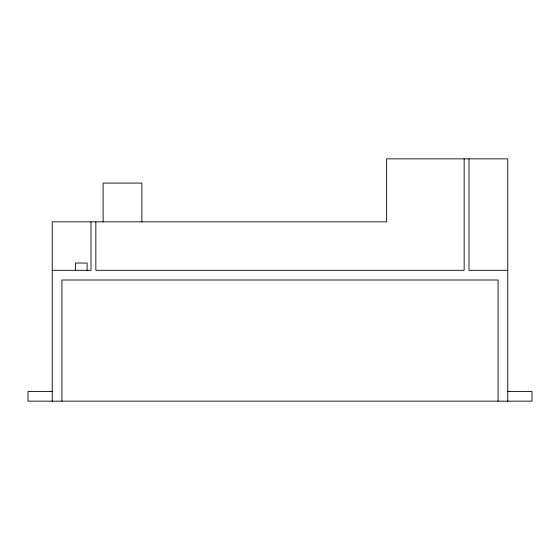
<?xml version="1.0" encoding="UTF-8"?>
<svg xmlns="http://www.w3.org/2000/svg" width="560" height="560" viewBox="0 0 560 560"><rect width="100%" height="100%" fill="white"/><g stroke="black" fill="none" stroke-linecap="round" stroke-linejoin="round"><path stroke-width="0.84" d="M52.234 270.305L91 270.305L91 221.844M507.766 270.305L469 270.305L469 158.844M52.234 391.461L28 391.461L28 401.156L532 401.156L532 391.461L507.766 391.461M507.766 401.156L507.766 158.844L386.617 158.844L386.617 221.844L52.234 221.844L52.234 401.156M498.078 401.156L498.078 280L61.922 280L61.922 401.156M464.156 158.844L464.156 270.305L95.844 270.305L95.844 221.844M141.883 221.844L141.883 183.078L103.117 183.078L103.117 221.844M87.122 270.732L87.122 263.039L75.495 263.039L75.495 270.732"/></g></svg>
